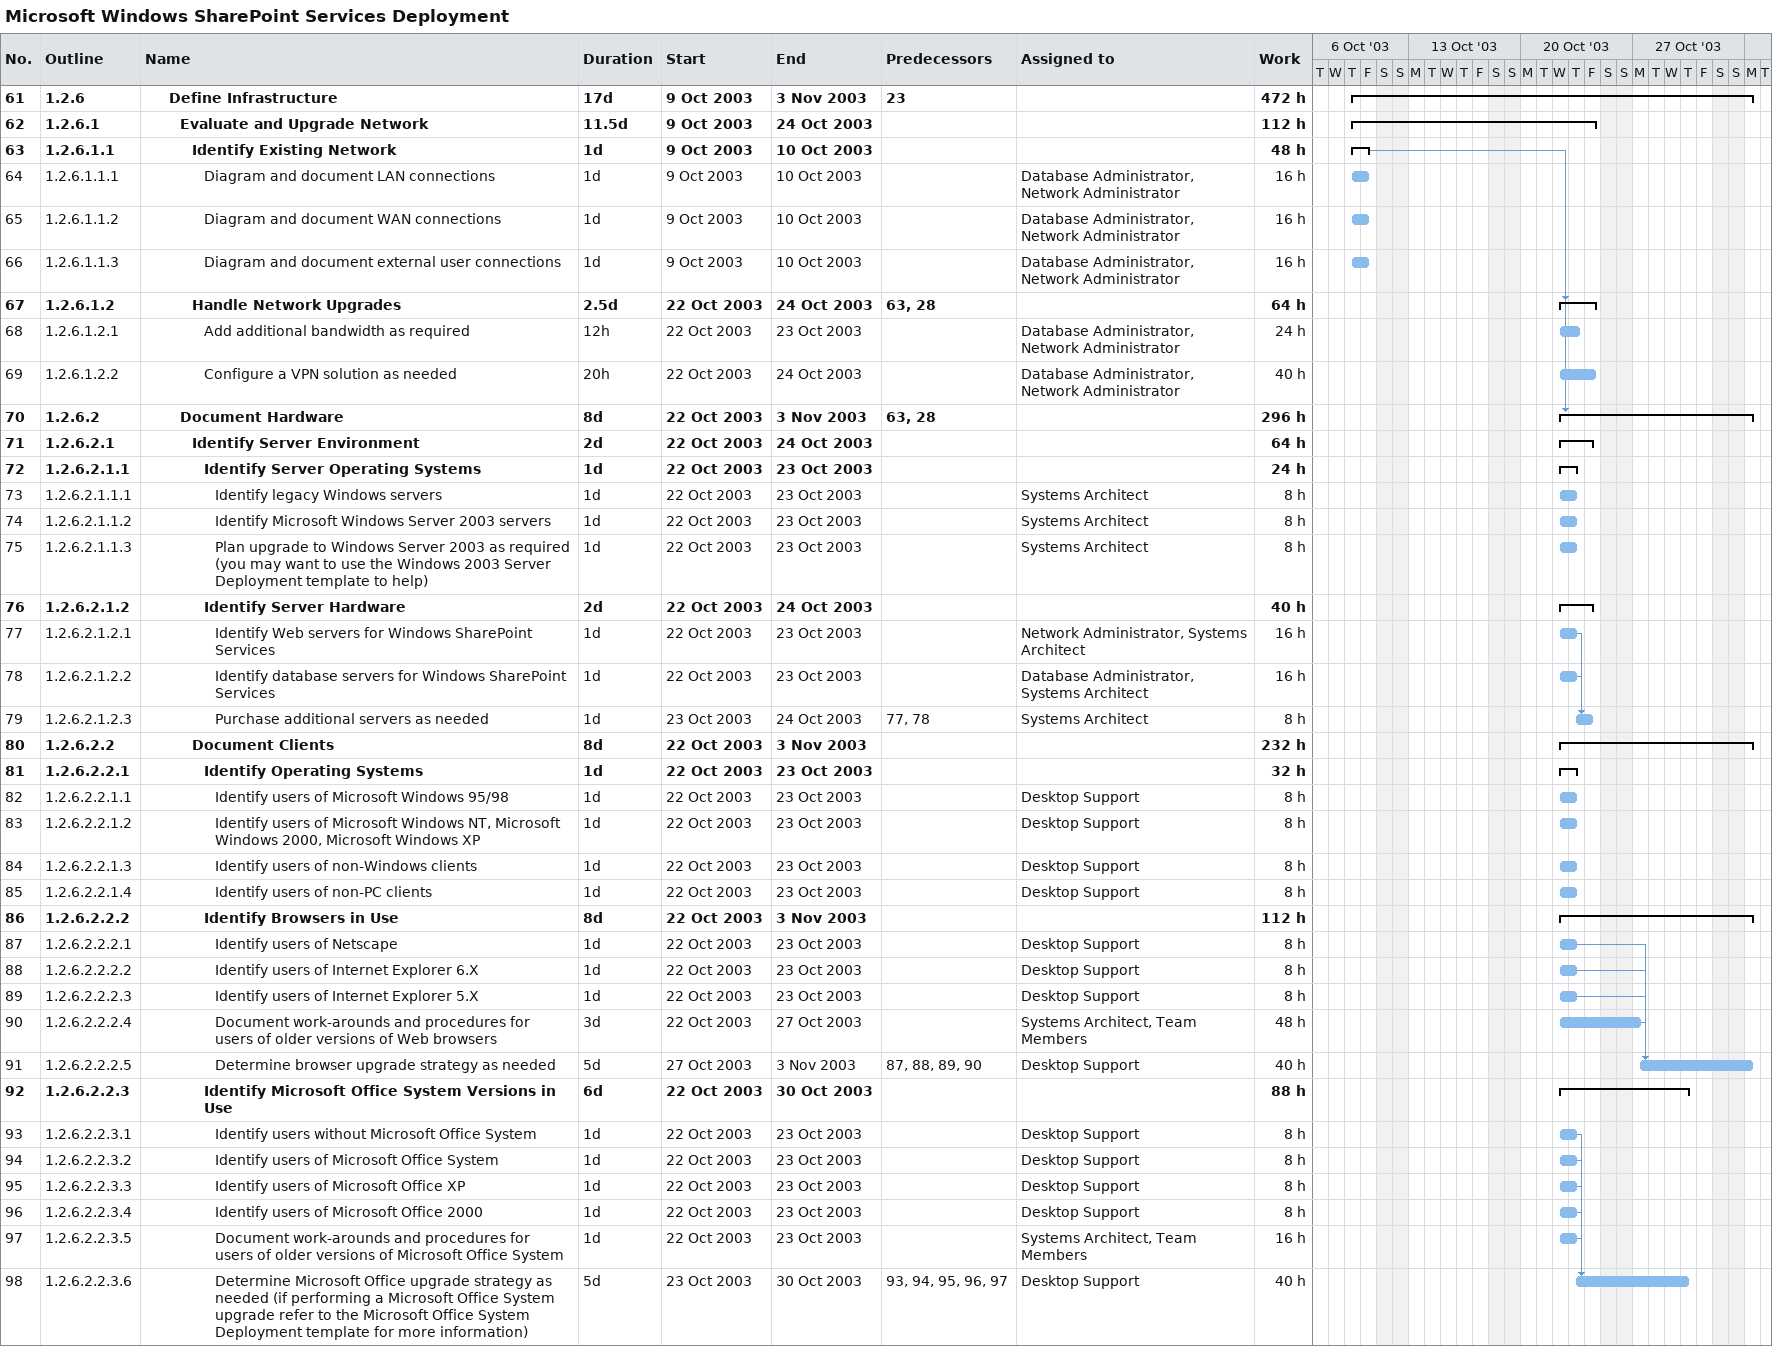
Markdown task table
Microsoft Windows SharePoint Services Deployment

| ID | WBS | Task | Duration | Start | Finish | Predecessors | Resources | Work (h) |
|---|---|---|---|---|---|---|---|---|
| 61 | 1.2.6 | **Define Infrastructure** | 17d | 2003-10-09 | 2003-11-03 | 23 |  | 472 |
| 62 | 1.2.6.1 | **Evaluate and Upgrade Network** | 11.5d | 2003-10-09 | 2003-10-24 |  |  | 112 |
| 63 | 1.2.6.1.1 | **Identify Existing Network** | 1d | 2003-10-09 | 2003-10-10 |  |  | 48 |
| 64 | 1.2.6.1.1.1 | Diagram and document LAN connections | 1d | 2003-10-09 | 2003-10-10 |  | Database Administrator, Network Administrator | 16 |
| 65 | 1.2.6.1.1.2 | Diagram and document WAN connections | 1d | 2003-10-09 | 2003-10-10 |  | Database Administrator, Network Administrator | 16 |
| 66 | 1.2.6.1.1.3 | Diagram and document external user connections | 1d | 2003-10-09 | 2003-10-10 |  | Database Administrator, Network Administrator | 16 |
| 67 | 1.2.6.1.2 | **Handle Network Upgrades** | 2.5d | 2003-10-22 | 2003-10-24 | 63, 28 |  | 64 |
| 68 | 1.2.6.1.2.1 | Add additional bandwidth as required | 12h | 2003-10-22 | 2003-10-23 |  | Database Administrator, Network Administrator | 24 |
| 69 | 1.2.6.1.2.2 | Configure a VPN solution as needed | 20h | 2003-10-22 | 2003-10-24 |  | Database Administrator, Network Administrator | 40 |
| 70 | 1.2.6.2 | **Document Hardware** | 8d | 2003-10-22 | 2003-11-03 | 63, 28 |  | 296 |
| 71 | 1.2.6.2.1 | **Identify Server Environment** | 2d | 2003-10-22 | 2003-10-24 |  |  | 64 |
| 72 | 1.2.6.2.1.1 | **Identify Server Operating Systems** | 1d | 2003-10-22 | 2003-10-23 |  |  | 24 |
| 73 | 1.2.6.2.1.1.1 | Identify legacy Windows servers | 1d | 2003-10-22 | 2003-10-23 |  | Systems Architect | 8 |
| 74 | 1.2.6.2.1.1.2 | Identify Microsoft Windows Server 2003 servers | 1d | 2003-10-22 | 2003-10-23 |  | Systems Architect | 8 |
| 75 | 1.2.6.2.1.1.3 | Plan upgrade to Windows Server 2003 as required (you may want to use the Windows 2003 Server Deployment template to help) | 1d | 2003-10-22 | 2003-10-23 |  | Systems Architect | 8 |
| 76 | 1.2.6.2.1.2 | **Identify Server Hardware** | 2d | 2003-10-22 | 2003-10-24 |  |  | 40 |
| 77 | 1.2.6.2.1.2.1 | Identify Web servers for Windows SharePoint Services | 1d | 2003-10-22 | 2003-10-23 |  | Network Administrator, Systems Architect | 16 |
| 78 | 1.2.6.2.1.2.2 | Identify database servers for Windows SharePoint Services | 1d | 2003-10-22 | 2003-10-23 |  | Database Administrator, Systems Architect | 16 |
| 79 | 1.2.6.2.1.2.3 | Purchase additional servers as needed | 1d | 2003-10-23 | 2003-10-24 | 77, 78 | Systems Architect | 8 |
| 80 | 1.2.6.2.2 | **Document Clients** | 8d | 2003-10-22 | 2003-11-03 |  |  | 232 |
| 81 | 1.2.6.2.2.1 | **Identify Operating Systems** | 1d | 2003-10-22 | 2003-10-23 |  |  | 32 |
| 82 | 1.2.6.2.2.1.1 | Identify users of Microsoft Windows 95/98 | 1d | 2003-10-22 | 2003-10-23 |  | Desktop Support | 8 |
| 83 | 1.2.6.2.2.1.2 | Identify users of Microsoft Windows NT, Microsoft Windows 2000, Microsoft Windows XP | 1d | 2003-10-22 | 2003-10-23 |  | Desktop Support | 8 |
| 84 | 1.2.6.2.2.1.3 | Identify users of non-Windows clients | 1d | 2003-10-22 | 2003-10-23 |  | Desktop Support | 8 |
| 85 | 1.2.6.2.2.1.4 | Identify users of non-PC clients | 1d | 2003-10-22 | 2003-10-23 |  | Desktop Support | 8 |
| 86 | 1.2.6.2.2.2 | **Identify Browsers in Use** | 8d | 2003-10-22 | 2003-11-03 |  |  | 112 |
| 87 | 1.2.6.2.2.2.1 | Identify users of Netscape | 1d | 2003-10-22 | 2003-10-23 |  | Desktop Support | 8 |
| 88 | 1.2.6.2.2.2.2 | Identify users of Internet Explorer 6.X | 1d | 2003-10-22 | 2003-10-23 |  | Desktop Support | 8 |
| 89 | 1.2.6.2.2.2.3 | Identify users of Internet Explorer 5.X | 1d | 2003-10-22 | 2003-10-23 |  | Desktop Support | 8 |
| 90 | 1.2.6.2.2.2.4 | Document work-arounds and procedures for users of older versions of Web browsers | 3d | 2003-10-22 | 2003-10-27 |  | Systems Architect, Team Members | 48 |
| 91 | 1.2.6.2.2.2.5 | Determine browser upgrade strategy as needed | 5d | 2003-10-27 | 2003-11-03 | 87, 88, 89, 90 | Desktop Support | 40 |
| 92 | 1.2.6.2.2.3 | **Identify Microsoft Office System Versions in Use** | 6d | 2003-10-22 | 2003-10-30 |  |  | 88 |
| 93 | 1.2.6.2.2.3.1 | Identify users without Microsoft Office System | 1d | 2003-10-22 | 2003-10-23 |  | Desktop Support | 8 |
| 94 | 1.2.6.2.2.3.2 | Identify users of Microsoft Office System | 1d | 2003-10-22 | 2003-10-23 |  | Desktop Support | 8 |
| 95 | 1.2.6.2.2.3.3 | Identify users of Microsoft Office XP | 1d | 2003-10-22 | 2003-10-23 |  | Desktop Support | 8 |
| 96 | 1.2.6.2.2.3.4 | Identify users of Microsoft Office 2000 | 1d | 2003-10-22 | 2003-10-23 |  | Desktop Support | 8 |
| 97 | 1.2.6.2.2.3.5 | Document work-arounds and procedures for users of older versions of Microsoft Office System | 1d | 2003-10-22 | 2003-10-23 |  | Systems Architect, Team Members | 16 |
| 98 | 1.2.6.2.2.3.6 | Determine Microsoft Office upgrade strategy as needed (if performing a Microsoft Office System upgrade refer to the Microsoft Office System Deployment template for more information) | 5d | 2003-10-23 | 2003-10-30 | 93, 94, 95, 96, 97 | Desktop Support | 40 |
